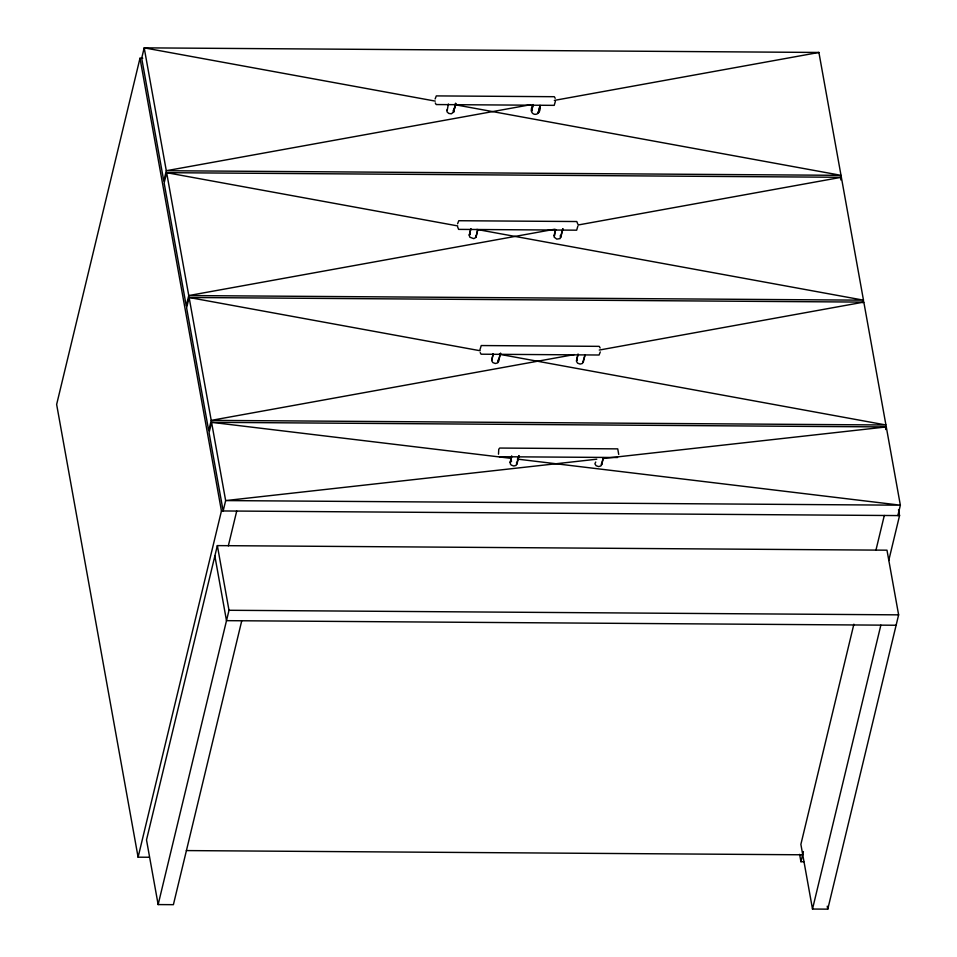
<?xml version="1.0" encoding="UTF-8"?>
<svg xmlns="http://www.w3.org/2000/svg" width="957" height="957" viewBox="0 0 957 957"><rect width="100%" height="100%" fill="white"/><g stroke="black" fill="none" stroke-linecap="round" stroke-linejoin="round"><path stroke-width="1.44" d="M479.995 349.64L481.239 345.549L599.238 346.35L600.135 347.989M555.407 101.263L554.211 105.354L436.153 104.552L435.279 102.949M577.861 226.091L576.664 230.182L458.618 229.381L457.613 226.869M618.724 454.455L617.732 448.869L499.686 448.055L498.741 449.335L498.513 454.204M448.366 104.038L446.955 111.742L448.689 113.404L451.309 113.811L453.558 112.125L455.652 103.44L453.558 112.125L453.163 110.342M470.82 228.855L469.289 235.255L469.815 237.204L473.775 238.628L475.737 237.551L476.012 236.068M533.121 104.612C526.099 116.012 541.853 118.728 540.059 105.485L538.324 112.675L540.059 105.461M538.324 112.699L538.324 111.813M435.124 98.954L436.32 95.903L554.318 96.705L555.204 98.308M457.59 223.782L458.774 220.72L576.784 221.534L577.789 224.046M600.278 351.949L599.082 355.011L481.072 354.198L480.199 352.595M142.772 58.245L139.997 58.221L56.642 404.452L138.095 857.185L149.196 857.257M138.095 857.185L221.45 510.954L139.997 58.221M853.883 624.191L800.877 844.373L812.505 909.042L827.769 909.15L898.623 614.849L886.983 550.179L217.359 545.61L146.505 839.899L158.144 904.58L173.396 904.676L241.75 620.77M228.328 545.861L236.714 511.062M158.144 904.58L228.998 610.279L217.359 545.61M453.558 112.089L455.64 103.464M476.024 236.941L477.746 229.728L476.024 236.917M562.86 228.867L560.001 238.628L556.759 239.106L554.175 237.145L555.586 229.441L554.043 235.829L554.582 234.944M840.39 177.942L841.012 175.334L818.905 52.456L144.196 47.85L141.696 58.233L163.803 181.124L166.303 170.729L144.196 47.85L435.268 101.107M840.736 179.88L841.359 177.284L166.65 172.679L164.149 183.062L186.256 305.941L188.756 295.557L166.65 172.679L457.733 225.924M862.843 302.759L863.477 300.163L841.359 177.284L578.267 224.967M885.309 427.588L885.931 424.992L863.824 302.101L189.115 297.495L186.603 307.879L208.722 430.77L211.222 420.374L189.115 297.495L480.187 350.752M885.656 429.526L886.278 426.93L211.569 422.324L209.069 432.708L223.148 510.966L225.649 500.583L211.569 422.324L511.433 458.391M803.713 861.731L800.937 861.707L803.39 851.574M875.918 550.275L884.304 515.476M897.857 515.572L900.358 505.188L886.278 426.93L602.731 458.535M888.742 560.491L899.556 515.584L898.503 509.698M812.505 909.042L880.859 625.136M470.832 228.831L469.289 235.255L470.066 234.118M531.59 110.976L533.133 104.588L531.59 111.012L532.367 109.876M562.872 228.843L560.79 237.492L560.264 235.542M446.823 110.402L447.362 109.541M510.476 461.956L510.308 463.894L511.301 465.102L513.801 465.999L516.146 465.389L519.017 455.592L516.924 464.277L516.529 462.506M492.281 359.186L491.695 360.717L492.867 362.595L495.355 363.493L497.7 362.87L500.571 353.085L498.477 361.77L498.083 359.988M577.286 359.521L576.449 361.291L577.621 363.182L580.109 364.067L582.466 363.457L584.978 355.107L583.244 362.344L583.244 361.459M510.727 461.693L511.636 461.083M595.733 462.028L594.895 463.798L596.067 465.688L598.556 466.585L600.912 465.963L603.424 457.613L601.69 464.851L601.558 463.511M530.812 104.672L166.303 170.729L841.012 175.334L454.384 104.6M554.33 100.401L818.905 52.456M554.749 229.225L188.756 295.557L863.477 300.163L476.837 229.429M574.26 354.58L211.222 420.374L885.931 424.992L499.303 354.246M599.249 350.059L863.824 302.101M596.785 459.204L225.649 500.583L900.358 505.188L517.366 459.109M499.518 456.716L617.528 457.518M221.45 510.954L899.556 515.584M228.998 610.279L898.623 614.849M896.123 625.244L226.498 620.662L214.858 555.993M186.352 850.582L802.612 854.792M827.243 906.207L827.769 909.15M799.621 854.362L800.937 861.707M493.286 353.683L491.742 360.083L493.286 353.659M511.72 456.19L510.189 462.59L511.732 456.166M578.04 354.257L576.509 360.657L578.052 354.234"/></g></svg>
